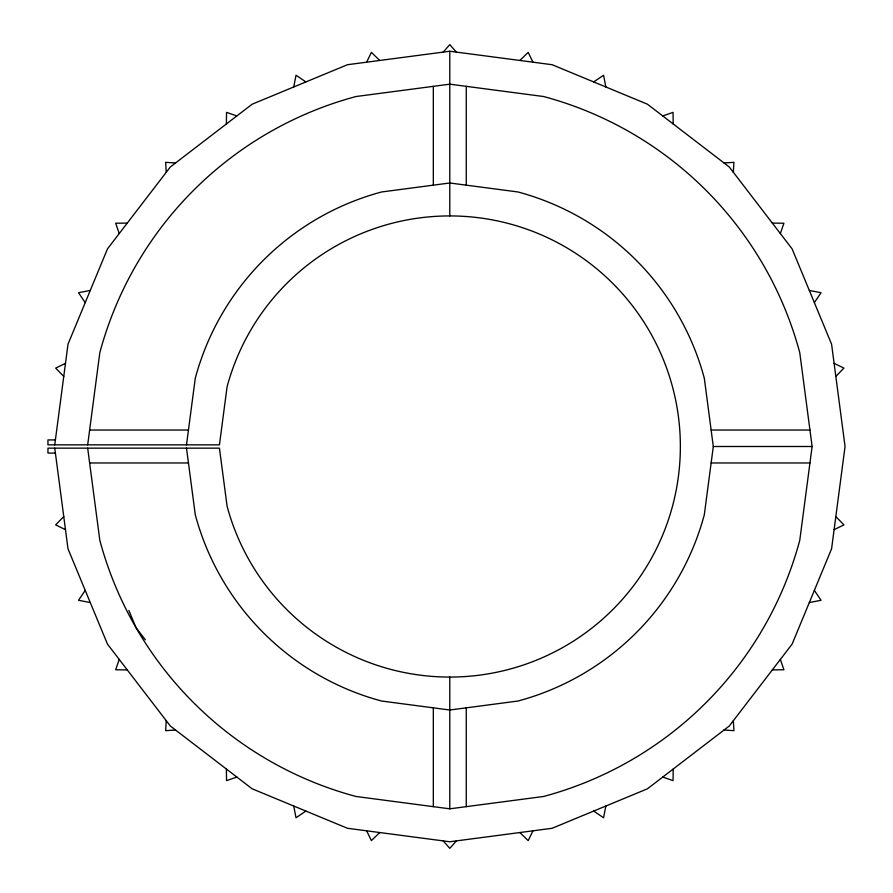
<?xml version="1.0" encoding="UTF-8"?>
<svg xmlns="http://www.w3.org/2000/svg" width="893" height="893" viewBox="0 0 893 893"><rect width="100%" height="100%" fill="white"/><g stroke="black" fill="none" stroke-linecap="round" stroke-linejoin="round"><path stroke-width="1.34" d="M226.376 123.982L226.543 112.373L236.846 115.945M673.21 769.018L673.054 780.627L662.74 777.055M166.254 720.718L165.64 730.653L175.575 730.039M733.332 172.282L733.946 162.347L724.011 162.961M54.752 444.848L68.002 344.196L107.484 248.868L170.306 167.002L252.161 104.191L347.489 64.709L449.793 51.236L552.097 64.709L647.425 104.191L729.291 167.002L792.102 248.868L831.584 344.196L845.057 446.5L831.584 548.804L792.102 644.132L729.291 725.998L647.425 788.809L552.097 828.291L449.793 841.764L347.489 828.291L252.161 788.809L170.306 725.998L107.484 644.132L68.002 548.804L54.752 448.152M87.681 444.848L99.815 352.724A362.324 362.324 0 0 1 356.017 96.522L449.793 84.176L543.569 96.522A362.324 362.324 0 0 1 799.771 352.724L812.117 446.5L799.771 540.276A362.324 362.324 0 0 1 543.569 796.478L449.793 808.824L356.017 796.478A362.324 362.324 0 0 1 99.815 540.276L87.681 448.152M186.503 444.848L195.266 378.297A263.513 263.513 0 0 1 381.59 191.973L449.793 182.987L517.996 191.973A263.513 263.513 0 0 1 704.32 378.297L713.306 446.5L704.32 514.703A263.513 263.513 0 0 1 517.996 701.027L449.793 710.013L381.59 701.027A263.513 263.513 0 0 1 195.266 514.703L186.503 448.152M293.741 86.967L296.007 75.235L305.908 81.933M605.845 806.033L603.579 817.765L593.678 811.067M119.238 659.447L115.666 669.761L127.275 669.917M780.348 233.553L783.92 223.239L772.311 223.083M366.632 62.186L371.399 52.374L379.726 60.467M532.954 830.814L528.187 840.626L519.86 832.533M85.226 590.385L78.528 600.286L90.26 602.552M814.36 302.615L821.058 292.714L809.326 290.448M443.207 52.107L449.793 44.65L456.379 52.107M456.379 840.893L449.793 848.35L443.207 840.893M63.76 516.567L55.667 524.894L65.479 529.661M835.826 376.433L843.918 368.106L834.107 363.339M519.86 60.467L528.187 52.374L532.954 62.186M379.726 832.533L371.399 840.626L366.632 830.814M593.678 81.933L603.579 75.235L605.845 86.967M305.908 811.067L296.007 817.765L293.741 806.033M65.479 363.339L55.667 368.106L63.76 376.433M834.107 529.661L843.918 524.894L835.826 516.567M662.74 115.945L673.054 112.373L673.21 123.982M236.846 777.055L226.543 780.627L226.376 769.018M90.26 290.448L78.528 292.714L85.226 302.615M809.326 602.552L821.058 600.286L814.36 590.385M127.275 223.083L115.666 223.239L119.238 233.553M772.311 669.917L783.92 669.761L780.348 659.447M89.635 430.035L188.456 430.035M711.129 430.035L809.951 430.035M55.399 439.914L47.943 439.914L47.943 444.848L219.444 444.848L227.079 386.825A230.573 230.573 0 0 1 582.046 257.63A230.573 230.573 0 0 1 582.046 635.37A230.573 230.573 0 0 1 227.079 506.175L219.444 448.152L47.943 448.152L47.943 453.086L55.399 453.086M713.306 446.5L812.117 446.5M89.635 462.965L188.456 462.965M711.129 462.965L809.951 462.965M175.575 162.961L165.64 162.347L166.254 172.282M724.011 730.039L733.946 730.653L733.332 720.718M145.325 639.801L136.015 627.667L128.86 610.399M466.258 86.342L466.258 185.164M466.258 707.836L466.258 806.658M449.793 51.236L449.793 215.927M449.793 677.073L449.793 808.824M433.328 86.342L433.328 185.164M433.328 707.836L433.328 806.658"/></g></svg>
